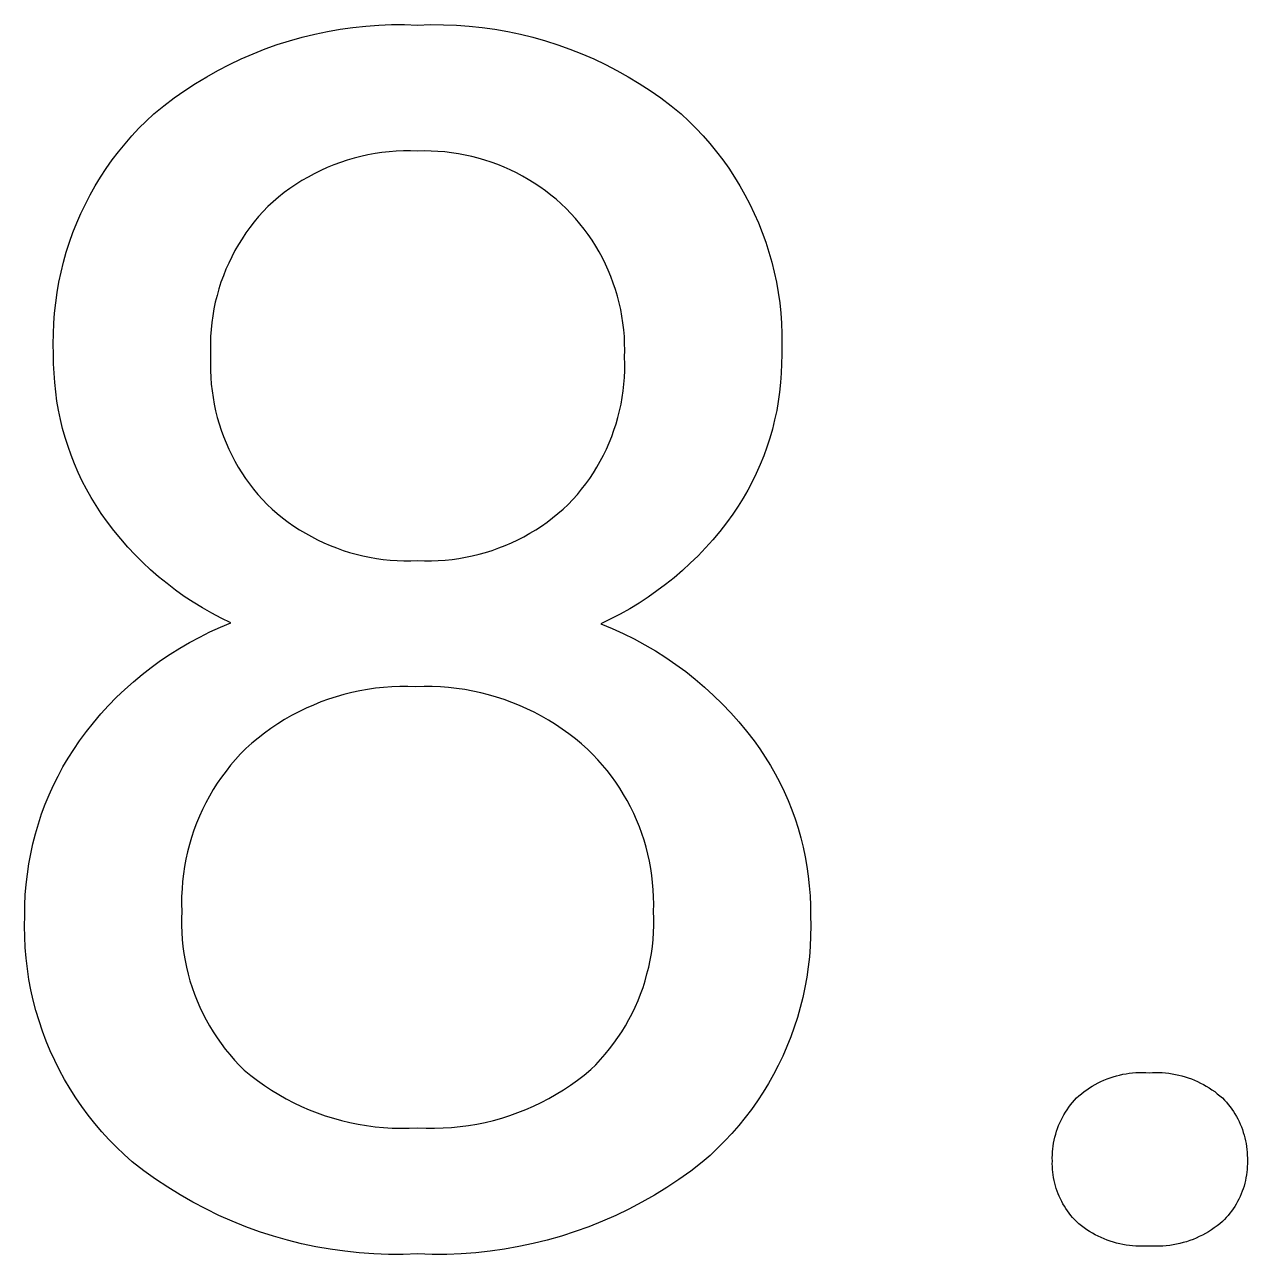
# Model space of a CAD drawing. Header units: millimetres. Extents: x -665 to 1920, y -373 to 1434.
# Drawn here: x 1262.02 to 1277.09, y -259.62 to -244.47 of the extents above; entities that cross this region are included whole.
import ezdxf

# ---------------------------------------------------------------- set-up
doc = ezdxf.new("R2010")
doc.units = ezdxf.units.MM
doc.header["$MEASUREMENT"] = 0
doc.layers.add('Domyslna', color=7, linetype='Continuous', true_color=0x000000)

msp = doc.modelspace()

# ---------------------------------------------------------------- linework, layer by layer
at = {"layer": 'Domyslna'}
for p, q in [((1265.443, -244.624), (1265.598, -244.586)), ((1265.598, -244.586), (1265.754, -244.553)), ((1265.754, -244.553), (1265.911, -244.525)), ((1265.911, -244.525), (1266.069, -244.503)), ((1266.069, -244.503), (1266.228, -244.487)), ((1266.228, -244.487), (1266.387, -244.475)), ((1266.387, -244.475), (1266.546, -244.469)), ((1266.546, -244.469), (1266.706, -244.469)), ((1266.706, -244.469), (1266.866, -244.474)), ((1266.866, -244.474), (1267.025, -244.469)), ((1267.025, -244.469), (1267.184, -244.47)), ((1267.184, -244.47), (1267.344, -244.476)), ((1267.344, -244.476), (1267.503, -244.487)), ((1267.503, -244.487), (1267.661, -244.504)), ((1267.661, -244.504), (1267.819, -244.526)), ((1267.819, -244.526), (1267.976, -244.554)), ((1267.976, -244.554), (1268.132, -244.587)), ((1268.132, -244.587), (1268.287, -244.625)), ((1264.838, -244.827), (1264.987, -244.769)), ((1264.987, -244.769), (1265.137, -244.715)), ((1265.137, -244.715), (1265.289, -244.667)), ((1265.289, -244.667), (1265.443, -244.624)), ((1268.287, -244.625), (1268.44, -244.668)), ((1268.44, -244.668), (1268.592, -244.717)), ((1268.592, -244.717), (1268.742, -244.77)), ((1268.742, -244.77), (1268.89, -244.829)), ((1264.548, -244.96), (1264.692, -244.891)), ((1264.692, -244.891), (1264.838, -244.827)), ((1268.89, -244.829), (1269.036, -244.892)), ((1269.036, -244.892), (1269.18, -244.961)), ((1264.267, -245.111), (1264.406, -245.033)), ((1264.406, -245.033), (1264.548, -244.96)), ((1269.18, -244.961), (1269.322, -245.034)), ((1269.322, -245.034), (1269.461, -245.112)), ((1263.997, -245.281), (1264.13, -245.194)), ((1264.13, -245.194), (1264.267, -245.111)), ((1269.461, -245.112), (1269.597, -245.194)), ((1269.597, -245.194), (1269.731, -245.282)), ((1263.739, -245.469), (1263.866, -245.373)), ((1263.866, -245.373), (1263.997, -245.281)), ((1269.731, -245.282), (1269.861, -245.373)), ((1269.861, -245.373), (1269.988, -245.469)), ((1263.615, -245.57), (1263.739, -245.469)), ((1269.988, -245.469), (1270.112, -245.57)), ((1263.432, -245.747), (1263.522, -245.657)), ((1263.522, -245.657), (1263.615, -245.57)), ((1270.112, -245.57), (1270.206, -245.657)), ((1270.206, -245.657), (1270.296, -245.747)), ((1263.345, -245.84), (1263.432, -245.747)), ((1270.296, -245.747), (1270.383, -245.84)), ((1263.181, -246.035), (1263.261, -245.937)), ((1263.261, -245.937), (1263.345, -245.84)), ((1270.383, -245.84), (1270.467, -245.936)), ((1270.467, -245.936), (1270.548, -246.035)), ((1263.104, -246.137), (1263.181, -246.035)), ((1266.083, -246.115), (1265.999, -246.14)), ((1266.168, -246.094), (1266.083, -246.115)), ((1266.254, -246.075), (1266.168, -246.094)), ((1266.341, -246.059), (1266.254, -246.075)), ((1266.427, -246.046), (1266.341, -246.059)), ((1266.515, -246.036), (1266.427, -246.046)), ((1266.602, -246.029), (1266.515, -246.036)), ((1266.69, -246.025), (1266.602, -246.029)), ((1266.778, -246.025), (1266.69, -246.025)), ((1266.866, -246.027), (1266.778, -246.025)), ((1266.95, -246.026), (1266.866, -246.027)), ((1267.034, -246.027), (1266.95, -246.026)), ((1267.117, -246.031), (1267.034, -246.027)), ((1267.201, -246.038), (1267.117, -246.031)), ((1267.285, -246.048), (1267.201, -246.038)), ((1267.368, -246.061), (1267.285, -246.048)), ((1267.45, -246.076), (1267.368, -246.061)), ((1267.532, -246.094), (1267.45, -246.076)), ((1267.614, -246.115), (1267.532, -246.094)), ((1267.694, -246.139), (1267.614, -246.115)), ((1270.548, -246.035), (1270.626, -246.136)), ((1262.96, -246.348), (1263.03, -246.241)), ((1263.03, -246.241), (1263.104, -246.137)), ((1265.672, -246.268), (1265.593, -246.306)), ((1265.752, -246.231), (1265.672, -246.268)), ((1265.833, -246.198), (1265.752, -246.231)), ((1265.916, -246.168), (1265.833, -246.198)), ((1265.999, -246.14), (1265.916, -246.168)), ((1267.774, -246.165), (1267.694, -246.139)), ((1267.853, -246.194), (1267.774, -246.165)), ((1267.931, -246.226), (1267.853, -246.194)), ((1268.007, -246.26), (1267.931, -246.226)), ((1268.083, -246.297), (1268.007, -246.26)), ((1270.626, -246.136), (1270.699, -246.24)), ((1270.699, -246.24), (1270.77, -246.347)), ((1262.894, -246.457), (1262.96, -246.348)), ((1265.44, -246.392), (1265.366, -246.439)), ((1265.516, -246.348), (1265.44, -246.392)), ((1265.593, -246.306), (1265.516, -246.348)), ((1268.157, -246.336), (1268.083, -246.297)), ((1268.23, -246.378), (1268.157, -246.336)), ((1268.301, -246.422), (1268.23, -246.378)), ((1268.371, -246.469), (1268.301, -246.422)), ((1270.77, -246.347), (1270.836, -246.456)), ((1262.772, -246.681), (1262.831, -246.568)), ((1262.831, -246.568), (1262.894, -246.457)), ((1265.222, -246.54), (1265.153, -246.594)), ((1265.293, -246.488), (1265.222, -246.54)), ((1265.366, -246.439), (1265.293, -246.488)), ((1268.44, -246.518), (1268.371, -246.469)), ((1268.506, -246.569), (1268.44, -246.518)), ((1268.571, -246.622), (1268.506, -246.569)), ((1270.836, -246.456), (1270.899, -246.567)), ((1270.899, -246.567), (1270.958, -246.68)), ((1262.717, -246.796), (1262.772, -246.681)), ((1265.021, -246.71), (1264.962, -246.771)), ((1265.086, -246.651), (1265.021, -246.71)), ((1265.153, -246.594), (1265.086, -246.651)), ((1268.634, -246.678), (1268.571, -246.622)), ((1268.695, -246.735), (1268.634, -246.678)), ((1268.754, -246.796), (1268.695, -246.735)), ((1270.958, -246.68), (1271.013, -246.795)), ((1262.666, -246.913), (1262.717, -246.796)), ((1264.905, -246.835), (1264.851, -246.9)), ((1264.962, -246.771), (1264.905, -246.835)), ((1268.811, -246.858), (1268.754, -246.796)), ((1268.865, -246.923), (1268.811, -246.858)), ((1271.013, -246.795), (1271.065, -246.912)), ((1262.576, -247.152), (1262.619, -247.032)), ((1262.619, -247.032), (1262.666, -246.913)), ((1264.749, -247.037), (1264.702, -247.108)), ((1264.799, -246.968), (1264.749, -247.037)), ((1264.851, -246.9), (1264.799, -246.968)), ((1268.917, -246.989), (1268.865, -246.923)), ((1268.967, -247.057), (1268.917, -246.989)), ((1271.065, -246.912), (1271.112, -247.031)), ((1271.112, -247.031), (1271.155, -247.151)), ((1262.537, -247.273), (1262.576, -247.152)), ((1264.657, -247.18), (1264.615, -247.254)), ((1264.702, -247.108), (1264.657, -247.18)), ((1269.015, -247.127), (1268.967, -247.057)), ((1269.06, -247.198), (1269.015, -247.127)), ((1271.155, -247.151), (1271.194, -247.272)), ((1262.503, -247.396), (1262.537, -247.273)), ((1264.575, -247.33), (1264.538, -247.407)), ((1264.615, -247.254), (1264.575, -247.33)), ((1269.103, -247.271), (1269.06, -247.198)), ((1269.143, -247.345), (1269.103, -247.271)), ((1269.18, -247.421), (1269.143, -247.345)), ((1271.194, -247.272), (1271.229, -247.395)), ((1262.472, -247.52), (1262.503, -247.396)), ((1264.504, -247.484), (1264.472, -247.564)), ((1264.538, -247.407), (1264.504, -247.484)), ((1269.215, -247.497), (1269.18, -247.421)), ((1269.247, -247.575), (1269.215, -247.497)), ((1271.229, -247.395), (1271.26, -247.519)), ((1262.424, -247.77), (1262.446, -247.645)), ((1262.446, -247.645), (1262.472, -247.52)), ((1264.443, -247.644), (1264.417, -247.725)), ((1264.472, -247.564), (1264.443, -247.644)), ((1269.277, -247.654), (1269.247, -247.575)), ((1271.26, -247.519), (1271.286, -247.644)), ((1271.286, -247.644), (1271.309, -247.77)), ((1262.406, -247.896), (1262.424, -247.77)), ((1264.417, -247.725), (1264.394, -247.807)), ((1269.304, -247.734), (1269.277, -247.654)), ((1269.328, -247.815), (1269.304, -247.734)), ((1271.309, -247.77), (1271.327, -247.896)), ((1262.392, -248.023), (1262.406, -247.896)), ((1264.373, -247.889), (1264.356, -247.973)), ((1264.394, -247.807), (1264.373, -247.889)), ((1269.349, -247.897), (1269.328, -247.815)), ((1269.368, -247.979), (1269.349, -247.897)), ((1271.327, -247.896), (1271.34, -248.023)), ((1262.383, -248.15), (1262.392, -248.023)), ((1264.341, -248.057), (1264.329, -248.141)), ((1264.356, -247.973), (1264.341, -248.057)), ((1269.383, -248.062), (1269.368, -247.979)), ((1269.396, -248.146), (1269.383, -248.062)), ((1271.34, -248.023), (1271.35, -248.15)), ((1262.378, -248.278), (1262.383, -248.15)), ((1264.321, -248.226), (1264.315, -248.311)), ((1264.329, -248.141), (1264.321, -248.226)), ((1269.406, -248.229), (1269.396, -248.146)), ((1269.413, -248.313), (1269.406, -248.229)), ((1271.35, -248.15), (1271.355, -248.278)), ((1262.377, -248.405), (1262.378, -248.278)), ((1262.381, -248.533), (1262.377, -248.405)), ((1264.315, -248.311), (1264.312, -248.396)), ((1264.312, -248.396), (1264.312, -248.481)), ((1269.417, -248.398), (1269.413, -248.313)), ((1269.418, -248.482), (1269.417, -248.398)), ((1271.355, -248.405), (1271.352, -248.533)), ((1271.355, -248.278), (1271.355, -248.405)), ((1262.381, -248.648), (1262.381, -248.533)), ((1264.312, -248.481), (1264.315, -248.566)), ((1269.416, -248.566), (1269.418, -248.482)), ((1271.352, -248.533), (1271.351, -248.649)), ((1262.386, -248.764), (1262.381, -248.648)), ((1264.315, -248.566), (1264.313, -248.65)), ((1264.313, -248.65), (1264.313, -248.733)), ((1269.419, -248.65), (1269.416, -248.566)), ((1269.418, -248.733), (1269.419, -248.65)), ((1271.351, -248.649), (1271.347, -248.765)), ((1262.394, -248.879), (1262.386, -248.764)), ((1264.313, -248.733), (1264.317, -248.816)), ((1264.317, -248.816), (1264.323, -248.899)), ((1269.408, -248.899), (1269.414, -248.816)), ((1269.414, -248.816), (1269.418, -248.733)), ((1271.347, -248.765), (1271.339, -248.881)), ((1262.406, -248.993), (1262.394, -248.879)), ((1262.422, -249.108), (1262.406, -248.993)), ((1264.323, -248.899), (1264.333, -248.982)), ((1264.333, -248.982), (1264.345, -249.064)), ((1269.387, -249.064), (1269.399, -248.982)), ((1269.399, -248.982), (1269.408, -248.899)), ((1271.326, -248.997), (1271.31, -249.112)), ((1271.339, -248.881), (1271.326, -248.997)), ((1262.441, -249.221), (1262.422, -249.108)), ((1264.345, -249.064), (1264.359, -249.146)), ((1264.359, -249.146), (1264.377, -249.228)), ((1269.354, -249.228), (1269.372, -249.146)), ((1269.372, -249.146), (1269.387, -249.064)), ((1271.31, -249.112), (1271.29, -249.226)), ((1262.465, -249.334), (1262.441, -249.221)), ((1264.377, -249.228), (1264.397, -249.309)), ((1264.397, -249.309), (1264.421, -249.389)), ((1269.311, -249.389), (1269.334, -249.309)), ((1269.334, -249.309), (1269.354, -249.228)), ((1271.29, -249.226), (1271.265, -249.34)), ((1262.492, -249.446), (1262.465, -249.334)), ((1262.523, -249.557), (1262.492, -249.446)), ((1264.421, -249.389), (1264.446, -249.468)), ((1264.446, -249.468), (1264.475, -249.546)), ((1269.257, -249.546), (1269.285, -249.468)), ((1269.285, -249.468), (1269.311, -249.389)), ((1271.237, -249.453), (1271.205, -249.565)), ((1271.265, -249.34), (1271.237, -249.453)), ((1262.558, -249.667), (1262.523, -249.557)), ((1264.475, -249.546), (1264.506, -249.623)), ((1269.225, -249.623), (1269.257, -249.546)), ((1271.205, -249.565), (1271.169, -249.675)), ((1262.597, -249.776), (1262.558, -249.667)), ((1264.506, -249.623), (1264.54, -249.7)), ((1264.54, -249.7), (1264.576, -249.775)), ((1269.155, -249.774), (1269.192, -249.7)), ((1269.192, -249.7), (1269.225, -249.623)), ((1271.169, -249.675), (1271.13, -249.785)), ((1262.639, -249.883), (1262.597, -249.776)), ((1262.685, -249.989), (1262.639, -249.883)), ((1264.576, -249.775), (1264.615, -249.848)), ((1264.615, -249.848), (1264.656, -249.921)), ((1264.656, -249.921), (1264.7, -249.992)), ((1269.032, -249.991), (1269.075, -249.921)), ((1269.075, -249.921), (1269.117, -249.848)), ((1269.117, -249.848), (1269.155, -249.774)), ((1271.086, -249.892), (1271.039, -249.999)), ((1271.13, -249.785), (1271.086, -249.892)), ((1262.734, -250.094), (1262.685, -249.989)), ((1264.7, -249.992), (1264.746, -250.061)), ((1264.746, -250.061), (1264.795, -250.129)), ((1268.937, -250.129), (1268.986, -250.061)), ((1268.986, -250.061), (1269.032, -249.991)), ((1271.039, -249.999), (1270.988, -250.103)), ((1262.787, -250.196), (1262.734, -250.094)), ((1262.844, -250.297), (1262.787, -250.196)), ((1264.795, -250.129), (1264.845, -250.195)), ((1264.845, -250.195), (1264.898, -250.259)), ((1268.834, -250.259), (1268.887, -250.195)), ((1268.887, -250.195), (1268.937, -250.129)), ((1270.934, -250.206), (1270.876, -250.307)), ((1270.988, -250.103), (1270.934, -250.206)), ((1262.903, -250.395), (1262.844, -250.297)), ((1264.898, -250.259), (1264.953, -250.322)), ((1264.953, -250.322), (1265.011, -250.382)), ((1268.721, -250.382), (1268.779, -250.322)), ((1268.779, -250.322), (1268.834, -250.259)), ((1270.876, -250.307), (1270.815, -250.405)), ((1262.966, -250.492), (1262.903, -250.395)), ((1263.043, -250.6), (1262.966, -250.492)), ((1265.011, -250.382), (1265.073, -250.44)), ((1265.073, -250.44), (1265.137, -250.495)), ((1265.137, -250.495), (1265.203, -250.548)), ((1268.529, -250.548), (1268.595, -250.495)), ((1268.595, -250.495), (1268.659, -250.44)), ((1268.659, -250.44), (1268.721, -250.382)), ((1270.75, -250.502), (1270.671, -250.61)), ((1270.815, -250.405), (1270.75, -250.502)), ((1263.123, -250.705), (1263.043, -250.6)), ((1265.203, -250.548), (1265.271, -250.599)), ((1265.271, -250.599), (1265.341, -250.648)), ((1265.341, -250.648), (1265.412, -250.694)), ((1268.321, -250.694), (1268.392, -250.648)), ((1268.392, -250.648), (1268.461, -250.599)), ((1268.461, -250.599), (1268.529, -250.548)), ((1270.671, -250.61), (1270.589, -250.715)), ((1263.207, -250.808), (1263.123, -250.705)), ((1263.294, -250.907), (1263.207, -250.808)), ((1265.412, -250.694), (1265.484, -250.738)), ((1265.484, -250.738), (1265.558, -250.779)), ((1265.558, -250.779), (1265.634, -250.818)), ((1265.634, -250.818), (1265.71, -250.855)), ((1268.022, -250.855), (1268.099, -250.818)), ((1268.099, -250.818), (1268.174, -250.78)), ((1268.174, -250.78), (1268.248, -250.738)), ((1268.248, -250.738), (1268.321, -250.694)), ((1270.503, -250.818), (1270.414, -250.917)), ((1270.589, -250.715), (1270.503, -250.818)), ((1263.385, -251.004), (1263.294, -250.907)), ((1265.71, -250.855), (1265.788, -250.888)), ((1265.788, -250.888), (1265.867, -250.919)), ((1265.867, -250.919), (1265.947, -250.948)), ((1265.947, -250.948), (1266.028, -250.973)), ((1266.028, -250.973), (1266.11, -250.996)), ((1267.623, -250.996), (1267.704, -250.973)), ((1267.704, -250.973), (1267.785, -250.948)), ((1267.785, -250.948), (1267.865, -250.919)), ((1267.865, -250.919), (1267.944, -250.888)), ((1267.944, -250.888), (1268.022, -250.855)), ((1270.414, -250.917), (1270.322, -251.014)), ((1263.479, -251.097), (1263.385, -251.004)), ((1263.575, -251.188), (1263.479, -251.097)), ((1266.11, -250.996), (1266.192, -251.016)), ((1266.192, -251.016), (1266.275, -251.034)), ((1266.275, -251.034), (1266.359, -251.048)), ((1266.359, -251.048), (1266.443, -251.06)), ((1266.443, -251.06), (1266.527, -251.069)), ((1266.527, -251.069), (1266.612, -251.075)), ((1266.612, -251.075), (1266.697, -251.078)), ((1266.697, -251.078), (1266.782, -251.078)), ((1266.782, -251.078), (1266.866, -251.075)), ((1266.866, -251.075), (1266.951, -251.078)), ((1266.951, -251.078), (1267.036, -251.078)), ((1267.036, -251.078), (1267.121, -251.075)), ((1267.121, -251.075), (1267.205, -251.069)), ((1267.205, -251.069), (1267.29, -251.06)), ((1267.29, -251.06), (1267.374, -251.048)), ((1267.374, -251.048), (1267.457, -251.034)), ((1267.457, -251.034), (1267.54, -251.016)), ((1267.54, -251.016), (1267.623, -250.996)), ((1270.226, -251.107), (1270.128, -251.198)), ((1270.322, -251.014), (1270.226, -251.107)), ((1263.675, -251.275), (1263.575, -251.188)), ((1263.778, -251.358), (1263.675, -251.275)), ((1270.026, -251.285), (1269.922, -251.368)), ((1270.128, -251.198), (1270.026, -251.285)), ((1263.883, -251.438), (1263.778, -251.358)), ((1263.991, -251.515), (1263.883, -251.438)), ((1269.922, -251.368), (1269.815, -251.448)), ((1264.102, -251.588), (1263.991, -251.515)), ((1264.214, -251.657), (1264.102, -251.588)), ((1269.706, -251.525), (1269.594, -251.598)), ((1269.815, -251.448), (1269.706, -251.525)), ((1264.33, -251.722), (1264.214, -251.657)), ((1264.447, -251.784), (1264.33, -251.722)), ((1269.363, -251.733), (1269.245, -251.794)), ((1269.48, -251.667), (1269.363, -251.733)), ((1269.594, -251.598), (1269.48, -251.667)), ((1264.436, -251.895), (1264.566, -251.841)), ((1264.566, -251.841), (1264.447, -251.784)), ((1269.245, -251.794), (1269.124, -251.852)), ((1269.124, -251.852), (1269.263, -251.91)), ((1264.056, -252.083), (1264.181, -252.016)), ((1264.181, -252.016), (1264.307, -251.953)), ((1264.307, -251.953), (1264.436, -251.895)), ((1269.263, -251.91), (1269.4, -251.972)), ((1269.4, -251.972), (1269.535, -252.039)), ((1269.535, -252.039), (1269.667, -252.111)), ((1263.815, -252.228), (1263.934, -252.153)), ((1263.934, -252.153), (1264.056, -252.083)), ((1269.667, -252.111), (1269.797, -252.187)), ((1269.797, -252.187), (1269.924, -252.268)), ((1263.584, -252.39), (1263.698, -252.307)), ((1263.698, -252.307), (1263.815, -252.228)), ((1269.924, -252.268), (1270.048, -252.353)), ((1263.364, -252.567), (1263.472, -252.477)), ((1263.472, -252.477), (1263.584, -252.39)), ((1270.048, -252.353), (1270.169, -252.442)), ((1270.169, -252.442), (1270.287, -252.536)), ((1263.259, -252.662), (1263.364, -252.567)), ((1266.348, -252.648), (1266.25, -252.662)), ((1266.447, -252.637), (1266.348, -252.648)), ((1266.547, -252.63), (1266.447, -252.637)), ((1266.646, -252.626), (1266.547, -252.63)), ((1266.746, -252.626), (1266.646, -252.626)), ((1266.845, -252.629), (1266.746, -252.626)), ((1266.946, -252.626), (1266.845, -252.629)), ((1267.046, -252.627), (1266.946, -252.626)), ((1267.147, -252.631), (1267.046, -252.627)), ((1267.247, -252.639), (1267.147, -252.631)), ((1267.347, -252.65), (1267.247, -252.639)), ((1267.446, -252.664), (1267.347, -252.65)), ((1270.287, -252.536), (1270.401, -252.633)), ((1270.401, -252.633), (1270.512, -252.735)), ((1263.058, -252.86), (1263.157, -252.759)), ((1263.157, -252.759), (1263.259, -252.662)), ((1265.768, -252.783), (1265.674, -252.817)), ((1265.862, -252.752), (1265.768, -252.783)), ((1265.958, -252.725), (1265.862, -252.752)), ((1266.054, -252.7), (1265.958, -252.725)), ((1266.152, -252.68), (1266.054, -252.7)), ((1266.25, -252.662), (1266.152, -252.68)), ((1267.545, -252.682), (1267.446, -252.664)), ((1267.644, -252.704), (1267.545, -252.682)), ((1267.741, -252.728), (1267.644, -252.704)), ((1267.838, -252.756), (1267.741, -252.728)), ((1267.933, -252.787), (1267.838, -252.756)), ((1268.028, -252.822), (1267.933, -252.787)), ((1270.512, -252.735), (1270.62, -252.84)), ((1262.963, -252.964), (1263.058, -252.86)), ((1265.401, -252.938), (1265.313, -252.985)), ((1265.491, -252.895), (1265.401, -252.938)), ((1265.582, -252.854), (1265.491, -252.895)), ((1265.674, -252.817), (1265.582, -252.854)), ((1268.121, -252.859), (1268.028, -252.822)), ((1268.213, -252.9), (1268.121, -252.859)), ((1268.303, -252.944), (1268.213, -252.9)), ((1268.392, -252.991), (1268.303, -252.944)), ((1270.62, -252.84), (1270.724, -252.949)), ((1270.724, -252.949), (1270.824, -253.061)), ((1262.784, -253.182), (1262.872, -253.072)), ((1262.872, -253.072), (1262.963, -252.964)), ((1265.142, -253.087), (1265.059, -253.142)), ((1265.227, -253.034), (1265.142, -253.087)), ((1265.313, -252.985), (1265.227, -253.034)), ((1268.479, -253.041), (1268.392, -252.991)), ((1268.565, -253.094), (1268.479, -253.041)), ((1268.649, -253.15), (1268.565, -253.094)), ((1270.824, -253.061), (1270.92, -253.177)), ((1262.7, -253.295), (1262.784, -253.182)), ((1264.979, -253.2), (1264.9, -253.261)), ((1265.059, -253.142), (1264.979, -253.2)), ((1268.73, -253.209), (1268.649, -253.15)), ((1268.81, -253.27), (1268.73, -253.209)), ((1270.92, -253.177), (1271.011, -253.296)), ((1262.56, -253.508), (1262.628, -253.401)), ((1262.628, -253.401), (1262.7, -253.295)), ((1264.749, -253.391), (1264.684, -253.457)), ((1264.823, -253.325), (1264.749, -253.391)), ((1264.9, -253.261), (1264.823, -253.325)), ((1268.887, -253.334), (1268.81, -253.27)), ((1268.962, -253.401), (1268.887, -253.334)), ((1269.026, -253.463), (1268.962, -253.401)), ((1271.011, -253.296), (1271.082, -253.395)), ((1271.082, -253.395), (1271.149, -253.496)), ((1262.496, -253.618), (1262.56, -253.508)), ((1264.622, -253.525), (1264.562, -253.596)), ((1264.684, -253.457), (1264.622, -253.525)), ((1269.087, -253.528), (1269.026, -253.463)), ((1269.145, -253.595), (1269.087, -253.528)), ((1271.149, -253.496), (1271.212, -253.599)), ((1262.435, -253.73), (1262.496, -253.618)), ((1264.505, -253.668), (1264.45, -253.743)), ((1264.562, -253.596), (1264.505, -253.668)), ((1269.202, -253.663), (1269.145, -253.595)), ((1269.256, -253.733), (1269.202, -253.663)), ((1271.212, -253.599), (1271.272, -253.704)), ((1271.272, -253.704), (1271.328, -253.811)), ((1262.326, -253.96), (1262.379, -253.844)), ((1262.379, -253.844), (1262.435, -253.73)), ((1264.398, -253.819), (1264.348, -253.897)), ((1264.45, -253.743), (1264.398, -253.819)), ((1269.307, -253.806), (1269.256, -253.733)), ((1269.357, -253.879), (1269.307, -253.806)), ((1271.328, -253.811), (1271.381, -253.92)), ((1262.278, -254.078), (1262.326, -253.96)), ((1264.301, -253.977), (1264.257, -254.058)), ((1264.348, -253.897), (1264.301, -253.977)), ((1269.403, -253.955), (1269.357, -253.879)), ((1269.448, -254.032), (1269.403, -253.955)), ((1271.381, -253.92), (1271.43, -254.031)), ((1262.233, -254.197), (1262.278, -254.078)), ((1264.216, -254.141), (1264.178, -254.225)), ((1264.257, -254.058), (1264.216, -254.141)), ((1269.489, -254.11), (1269.448, -254.032)), ((1269.528, -254.19), (1269.489, -254.11)), ((1271.43, -254.031), (1271.475, -254.144)), ((1271.475, -254.144), (1271.516, -254.258)), ((1262.157, -254.44), (1262.193, -254.318)), ((1262.193, -254.318), (1262.233, -254.197)), ((1264.142, -254.311), (1264.11, -254.397)), ((1264.178, -254.225), (1264.142, -254.311)), ((1269.564, -254.271), (1269.528, -254.19)), ((1269.598, -254.354), (1269.564, -254.271)), ((1271.516, -254.258), (1271.553, -254.373)), ((1262.125, -254.564), (1262.157, -254.44)), ((1264.11, -254.397), (1264.081, -254.485)), ((1269.628, -254.437), (1269.598, -254.354)), ((1269.656, -254.521), (1269.628, -254.437)), ((1271.553, -254.373), (1271.586, -254.489)), ((1262.098, -254.688), (1262.125, -254.564)), ((1264.054, -254.574), (1264.031, -254.663)), ((1264.081, -254.485), (1264.054, -254.574)), ((1269.681, -254.607), (1269.656, -254.521)), ((1269.703, -254.693), (1269.681, -254.607)), ((1271.586, -254.489), (1271.615, -254.607)), ((1271.615, -254.607), (1271.641, -254.725)), ((1262.075, -254.813), (1262.098, -254.688)), ((1264.011, -254.753), (1263.994, -254.844)), ((1264.031, -254.663), (1264.011, -254.753)), ((1269.722, -254.779), (1269.703, -254.693)), ((1271.641, -254.725), (1271.662, -254.844)), ((1262.057, -254.939), (1262.075, -254.813)), ((1263.994, -254.844), (1263.98, -254.936)), ((1269.738, -254.867), (1269.722, -254.779)), ((1269.751, -254.954), (1269.738, -254.867)), ((1271.662, -254.844), (1271.679, -254.964)), ((1262.032, -255.193), (1262.042, -255.066)), ((1262.042, -255.066), (1262.057, -254.939)), ((1263.97, -255.028), (1263.963, -255.12)), ((1263.98, -254.936), (1263.97, -255.028)), ((1269.762, -255.043), (1269.751, -254.954)), ((1269.769, -255.131), (1269.762, -255.043)), ((1271.679, -254.964), (1271.692, -255.084)), ((1262.027, -255.32), (1262.032, -255.193)), ((1263.958, -255.212), (1263.957, -255.305)), ((1263.963, -255.12), (1263.958, -255.212)), ((1269.773, -255.22), (1269.769, -255.131)), ((1269.775, -255.308), (1269.773, -255.22)), ((1271.692, -255.084), (1271.701, -255.205)), ((1271.701, -255.205), (1271.706, -255.326)), ((1262.026, -255.447), (1262.027, -255.32)), ((1263.957, -255.305), (1263.96, -255.397)), ((1269.773, -255.397), (1269.775, -255.308)), ((1271.706, -255.326), (1271.707, -255.447)), ((1262.023, -255.579), (1262.026, -255.447)), ((1263.957, -255.484), (1263.956, -255.57)), ((1263.96, -255.397), (1263.957, -255.484)), ((1269.776, -255.484), (1269.773, -255.397)), ((1269.776, -255.57), (1269.776, -255.484)), ((1271.707, -255.447), (1271.71, -255.575)), ((1262.025, -255.711), (1262.023, -255.579)), ((1263.956, -255.57), (1263.959, -255.657)), ((1263.959, -255.657), (1263.965, -255.744)), ((1269.767, -255.743), (1269.773, -255.657)), ((1269.773, -255.657), (1269.776, -255.57)), ((1271.71, -255.575), (1271.708, -255.702)), ((1262.031, -255.842), (1262.025, -255.711)), ((1263.965, -255.744), (1263.974, -255.83)), ((1263.974, -255.83), (1263.985, -255.916)), ((1269.746, -255.915), (1269.758, -255.829)), ((1269.758, -255.829), (1269.767, -255.743)), ((1271.703, -255.829), (1271.693, -255.956)), ((1271.708, -255.702), (1271.703, -255.829)), ((1262.042, -255.974), (1262.031, -255.842)), ((1262.057, -256.105), (1262.042, -255.974)), ((1263.985, -255.916), (1264, -256.001)), ((1269.731, -256), (1269.746, -255.915)), ((1271.693, -255.956), (1271.679, -256.082)), ((1262.077, -256.235), (1262.057, -256.105)), ((1264, -256.001), (1264.018, -256.086)), ((1264.018, -256.086), (1264.038, -256.17)), ((1269.692, -256.169), (1269.713, -256.085)), ((1269.713, -256.085), (1269.731, -256)), ((1271.679, -256.082), (1271.661, -256.208)), ((1262.101, -256.364), (1262.077, -256.235)), ((1264.038, -256.17), (1264.061, -256.254)), ((1264.061, -256.254), (1264.087, -256.336)), ((1269.643, -256.335), (1269.669, -256.252)), ((1269.669, -256.252), (1269.692, -256.169)), ((1271.661, -256.208), (1271.638, -256.334)), ((1262.13, -256.493), (1262.101, -256.364)), ((1264.087, -256.336), (1264.116, -256.418)), ((1264.116, -256.418), (1264.148, -256.499)), ((1269.582, -256.497), (1269.614, -256.416)), ((1269.614, -256.416), (1269.643, -256.335)), ((1271.638, -256.334), (1271.612, -256.458)), ((1262.163, -256.62), (1262.13, -256.493)), ((1264.148, -256.499), (1264.182, -256.578)), ((1264.182, -256.578), (1264.219, -256.657)), ((1269.51, -256.654), (1269.547, -256.576)), ((1269.547, -256.576), (1269.582, -256.497)), ((1271.581, -256.582), (1271.546, -256.704)), ((1271.612, -256.458), (1271.581, -256.582)), ((1262.201, -256.747), (1262.163, -256.62)), ((1264.219, -256.657), (1264.259, -256.734)), ((1264.259, -256.734), (1264.302, -256.809)), ((1269.427, -256.806), (1269.47, -256.731)), ((1269.47, -256.731), (1269.51, -256.654)), ((1271.546, -256.704), (1271.507, -256.825)), ((1262.243, -256.872), (1262.201, -256.747)), ((1262.289, -256.995), (1262.243, -256.872)), ((1264.302, -256.809), (1264.346, -256.883)), ((1264.346, -256.883), (1264.394, -256.956)), ((1269.334, -256.952), (1269.382, -256.88)), ((1269.382, -256.88), (1269.427, -256.806)), ((1271.507, -256.825), (1271.464, -256.945)), ((1262.339, -257.117), (1262.289, -256.995)), ((1264.394, -256.956), (1264.444, -257.027)), ((1264.444, -257.027), (1264.496, -257.096)), ((1269.232, -257.092), (1269.284, -257.023)), ((1269.284, -257.023), (1269.334, -256.952)), ((1271.464, -256.945), (1271.417, -257.063)), ((1262.394, -257.236), (1262.339, -257.117)), ((1264.496, -257.096), (1264.551, -257.163)), ((1264.551, -257.163), (1264.608, -257.229)), ((1269.12, -257.224), (1269.177, -257.159)), ((1269.177, -257.159), (1269.232, -257.092)), ((1271.365, -257.18), (1271.31, -257.295)), ((1271.417, -257.063), (1271.365, -257.18)), ((1262.453, -257.354), (1262.394, -257.236)), ((1264.608, -257.229), (1264.667, -257.292)), ((1264.667, -257.292), (1264.728, -257.353)), ((1268.918, -257.415), (1268.999, -257.348)), ((1268.999, -257.348), (1269.061, -257.287)), ((1269.061, -257.287), (1269.12, -257.224)), ((1271.31, -257.295), (1271.252, -257.407)), ((1262.516, -257.47), (1262.453, -257.354)), ((1262.583, -257.584), (1262.516, -257.47)), ((1264.728, -257.353), (1264.809, -257.42)), ((1264.809, -257.42), (1264.892, -257.483)), ((1264.892, -257.483), (1264.978, -257.544)), ((1268.75, -257.539), (1268.835, -257.479)), ((1268.835, -257.479), (1268.918, -257.415)), ((1271.252, -257.407), (1271.189, -257.518)), ((1275.25, -257.512), (1275.286, -257.494)), ((1275.286, -257.494), (1275.323, -257.477)), ((1275.323, -257.477), (1275.361, -257.462)), ((1275.361, -257.462), (1275.399, -257.448)), ((1275.399, -257.448), (1275.437, -257.435)), ((1275.437, -257.435), (1275.476, -257.424)), ((1275.476, -257.424), (1275.516, -257.414)), ((1275.516, -257.414), (1275.555, -257.405)), ((1275.555, -257.405), (1275.595, -257.398)), ((1275.595, -257.398), (1275.635, -257.392)), ((1275.635, -257.392), (1275.675, -257.388)), ((1275.675, -257.388), (1275.716, -257.385)), ((1275.716, -257.385), (1275.756, -257.383)), ((1275.756, -257.383), (1275.797, -257.383)), ((1275.797, -257.383), (1275.838, -257.384)), ((1275.838, -257.384), (1275.878, -257.386)), ((1275.878, -257.386), (1275.919, -257.384)), ((1275.919, -257.384), (1275.96, -257.383)), ((1275.96, -257.383), (1276.001, -257.383)), ((1276.001, -257.383), (1276.042, -257.385)), ((1276.042, -257.385), (1276.082, -257.388)), ((1276.082, -257.388), (1276.123, -257.393)), ((1276.123, -257.393), (1276.164, -257.399)), ((1276.164, -257.399), (1276.204, -257.406)), ((1276.204, -257.406), (1276.244, -257.415)), ((1276.244, -257.415), (1276.284, -257.425)), ((1276.284, -257.425), (1276.323, -257.436)), ((1276.323, -257.436), (1276.362, -257.449)), ((1276.362, -257.449), (1276.4, -257.463)), ((1276.4, -257.463), (1276.438, -257.478)), ((1276.438, -257.478), (1276.476, -257.495)), ((1276.476, -257.495), (1276.513, -257.513)), ((1262.654, -257.695), (1262.583, -257.584)), ((1264.978, -257.544), (1265.066, -257.602)), ((1265.066, -257.602), (1265.155, -257.656)), ((1268.482, -257.704), (1268.573, -257.652)), ((1268.573, -257.652), (1268.663, -257.597)), ((1268.663, -257.597), (1268.75, -257.539)), ((1271.123, -257.627), (1271.053, -257.733)), ((1271.189, -257.518), (1271.123, -257.627)), ((1275.015, -257.67), (1275.046, -257.644)), ((1275.046, -257.644), (1275.078, -257.619)), ((1275.078, -257.619), (1275.111, -257.595)), ((1275.111, -257.595), (1275.144, -257.573)), ((1275.144, -257.573), (1275.179, -257.551)), ((1275.179, -257.551), (1275.214, -257.531)), ((1275.214, -257.531), (1275.25, -257.512)), ((1276.513, -257.513), (1276.549, -257.532)), ((1276.549, -257.532), (1276.584, -257.552)), ((1276.584, -257.552), (1276.619, -257.573)), ((1276.619, -257.573), (1276.654, -257.596)), ((1276.654, -257.596), (1276.687, -257.619)), ((1276.687, -257.619), (1276.719, -257.644)), ((1276.719, -257.644), (1276.751, -257.67)), ((1262.728, -257.803), (1262.654, -257.695)), ((1262.806, -257.909), (1262.728, -257.803)), ((1265.155, -257.656), (1265.247, -257.708)), ((1265.247, -257.708), (1265.34, -257.756)), ((1265.34, -257.756), (1265.435, -257.801)), ((1265.435, -257.801), (1265.531, -257.843)), ((1268.198, -257.84), (1268.294, -257.798)), ((1268.294, -257.798), (1268.389, -257.752)), ((1268.389, -257.752), (1268.482, -257.704)), ((1271.053, -257.733), (1270.979, -257.837)), ((1274.89, -257.811), (1274.912, -257.781)), ((1274.912, -257.781), (1274.935, -257.752)), ((1274.935, -257.752), (1274.959, -257.724)), ((1274.959, -257.724), (1274.984, -257.697)), ((1274.984, -257.697), (1275.015, -257.67)), ((1276.751, -257.67), (1276.782, -257.697)), ((1276.782, -257.697), (1276.807, -257.723)), ((1276.807, -257.723), (1276.831, -257.749)), ((1276.831, -257.749), (1276.854, -257.777)), ((1276.854, -257.777), (1276.876, -257.805)), ((1276.876, -257.805), (1276.897, -257.834)), ((1262.888, -258.013), (1262.806, -257.909)), ((1265.531, -257.843), (1265.629, -257.881)), ((1265.629, -257.881), (1265.728, -257.916)), ((1265.728, -257.916), (1265.828, -257.947)), ((1265.828, -257.947), (1265.929, -257.975)), ((1267.801, -257.973), (1267.902, -257.945)), ((1267.902, -257.945), (1268.002, -257.913)), ((1268.002, -257.913), (1268.101, -257.878)), ((1268.101, -257.878), (1268.198, -257.84)), ((1270.903, -257.939), (1270.822, -258.037)), ((1270.979, -257.837), (1270.903, -257.939)), ((1274.795, -257.97), (1274.811, -257.937)), ((1274.811, -257.937), (1274.829, -257.905)), ((1274.829, -257.905), (1274.848, -257.873)), ((1274.848, -257.873), (1274.868, -257.842)), ((1274.868, -257.842), (1274.89, -257.811)), ((1276.897, -257.834), (1276.917, -257.863)), ((1276.917, -257.863), (1276.936, -257.894)), ((1276.936, -257.894), (1276.954, -257.925)), ((1276.954, -257.925), (1276.971, -257.956)), ((1276.971, -257.956), (1276.987, -257.988)), ((1262.974, -258.113), (1262.888, -258.013)), ((1265.929, -257.975), (1266.031, -258)), ((1266.031, -258), (1266.134, -258.021)), ((1266.134, -258.021), (1266.238, -258.038)), ((1266.238, -258.038), (1266.342, -258.052)), ((1266.342, -258.052), (1266.446, -258.062)), ((1266.446, -258.062), (1266.551, -258.068)), ((1266.551, -258.068), (1266.656, -258.071)), ((1266.656, -258.071), (1266.761, -258.07)), ((1266.761, -258.07), (1266.866, -258.066)), ((1266.866, -258.066), (1266.97, -258.07)), ((1266.97, -258.07), (1267.075, -258.07)), ((1267.075, -258.07), (1267.18, -258.067)), ((1267.18, -258.067), (1267.285, -258.061)), ((1267.285, -258.061), (1267.389, -258.05)), ((1267.389, -258.05), (1267.493, -258.037)), ((1267.493, -258.037), (1267.596, -258.019)), ((1267.596, -258.019), (1267.699, -257.998)), ((1267.699, -257.998), (1267.801, -257.973)), ((1270.822, -258.037), (1270.739, -258.134)), ((1274.728, -258.143), (1274.739, -258.108)), ((1274.739, -258.108), (1274.751, -258.073)), ((1274.751, -258.073), (1274.764, -258.038)), ((1274.764, -258.038), (1274.779, -258.004)), ((1274.779, -258.004), (1274.795, -257.97)), ((1276.987, -257.988), (1277.002, -258.021)), ((1277.002, -258.021), (1277.016, -258.054)), ((1277.016, -258.054), (1277.028, -258.087)), ((1277.028, -258.087), (1277.04, -258.121)), ((1263.063, -258.21), (1262.974, -258.113)), ((1263.155, -258.304), (1263.063, -258.21)), ((1270.652, -258.227), (1270.562, -258.317)), ((1270.739, -258.134), (1270.652, -258.227)), ((1274.697, -258.289), (1274.703, -258.252)), ((1274.703, -258.252), (1274.71, -258.215)), ((1274.71, -258.215), (1274.719, -258.179)), ((1274.719, -258.179), (1274.728, -258.143)), ((1277.04, -258.121), (1277.05, -258.155)), ((1277.05, -258.155), (1277.059, -258.19)), ((1277.059, -258.19), (1277.067, -258.225)), ((1277.067, -258.225), (1277.074, -258.26)), ((1277.074, -258.26), (1277.08, -258.295)), ((1263.25, -258.395), (1263.155, -258.304)), ((1263.349, -258.483), (1263.25, -258.395)), ((1270.469, -258.404), (1270.374, -258.488)), ((1270.562, -258.317), (1270.469, -258.404)), ((1274.686, -258.436), (1274.687, -258.399)), ((1274.687, -258.399), (1274.689, -258.362)), ((1274.689, -258.362), (1274.692, -258.325)), ((1274.692, -258.325), (1274.697, -258.289)), ((1277.08, -258.295), (1277.084, -258.331)), ((1277.084, -258.331), (1277.087, -258.366)), ((1277.087, -258.366), (1277.089, -258.402)), ((1277.089, -258.402), (1277.09, -258.438)), ((1263.491, -258.593), (1263.349, -258.483)), ((1270.374, -258.488), (1270.231, -258.597)), ((1274.687, -258.474), (1274.686, -258.436)), ((1274.686, -258.508), (1274.687, -258.474)), ((1274.687, -258.542), (1274.686, -258.508)), ((1274.689, -258.577), (1274.687, -258.542)), ((1277.089, -258.543), (1277.087, -258.577)), ((1277.09, -258.508), (1277.089, -258.543)), ((1277.09, -258.438), (1277.09, -258.474)), ((1277.09, -258.474), (1277.09, -258.508)), ((1263.637, -258.698), (1263.491, -258.593)), ((1263.787, -258.798), (1263.637, -258.698)), ((1270.085, -258.701), (1269.936, -258.801)), ((1270.231, -258.597), (1270.085, -258.701)), ((1274.692, -258.611), (1274.689, -258.577)), ((1274.697, -258.645), (1274.692, -258.611)), ((1274.702, -258.679), (1274.697, -258.645)), ((1274.709, -258.713), (1274.702, -258.679)), ((1274.717, -258.747), (1274.709, -258.713)), ((1277.066, -258.714), (1277.058, -258.748)), ((1277.073, -258.68), (1277.066, -258.714)), ((1277.079, -258.646), (1277.073, -258.68)), ((1277.084, -258.612), (1277.079, -258.646)), ((1277.087, -258.577), (1277.084, -258.612)), ((1263.94, -258.892), (1263.787, -258.798)), ((1269.936, -258.801), (1269.783, -258.895)), ((1274.725, -258.78), (1274.717, -258.747)), ((1274.735, -258.813), (1274.725, -258.78)), ((1274.747, -258.846), (1274.735, -258.813)), ((1274.759, -258.878), (1274.747, -258.846)), ((1277.027, -258.847), (1277.014, -258.88)), ((1277.039, -258.815), (1277.027, -258.847)), ((1277.049, -258.782), (1277.039, -258.815)), ((1277.058, -258.748), (1277.049, -258.782)), ((1264.096, -258.982), (1263.94, -258.892)), ((1264.255, -259.065), (1264.096, -258.982)), ((1269.627, -258.983), (1269.469, -259.067)), ((1269.783, -258.895), (1269.627, -258.983)), ((1274.772, -258.909), (1274.759, -258.878)), ((1274.786, -258.941), (1274.772, -258.909)), ((1274.802, -258.972), (1274.786, -258.941)), ((1274.818, -259.002), (1274.802, -258.972)), ((1274.836, -259.032), (1274.818, -259.002)), ((1276.953, -259.004), (1276.935, -259.033)), ((1276.97, -258.973), (1276.953, -259.004)), ((1276.986, -258.943), (1276.97, -258.973)), ((1277.001, -258.911), (1276.986, -258.943)), ((1277.014, -258.88), (1277.001, -258.911)), ((1264.417, -259.144), (1264.255, -259.065)), ((1264.582, -259.217), (1264.417, -259.144)), ((1269.307, -259.144), (1269.143, -259.217)), ((1269.469, -259.067), (1269.307, -259.144)), ((1274.854, -259.061), (1274.836, -259.032)), ((1274.874, -259.089), (1274.854, -259.061)), ((1274.894, -259.117), (1274.874, -259.089)), ((1274.915, -259.144), (1274.894, -259.117)), ((1274.937, -259.17), (1274.915, -259.144)), ((1276.853, -259.145), (1276.83, -259.171)), ((1276.875, -259.118), (1276.853, -259.145)), ((1276.896, -259.091), (1276.875, -259.118)), ((1276.916, -259.062), (1276.896, -259.091)), ((1276.935, -259.033), (1276.916, -259.062)), ((1264.748, -259.284), (1264.582, -259.217)), ((1264.918, -259.345), (1264.748, -259.284)), ((1268.976, -259.283), (1268.808, -259.344)), ((1269.143, -259.217), (1268.976, -259.283)), ((1274.96, -259.196), (1274.937, -259.17)), ((1274.984, -259.221), (1274.96, -259.196)), ((1275.015, -259.247), (1274.984, -259.221)), ((1275.046, -259.272), (1275.015, -259.247)), ((1275.079, -259.297), (1275.046, -259.272)), ((1275.112, -259.32), (1275.079, -259.297)), ((1275.146, -259.342), (1275.112, -259.32)), ((1276.682, -259.299), (1276.646, -259.323)), ((1276.716, -259.274), (1276.682, -259.299)), ((1276.749, -259.248), (1276.716, -259.274)), ((1276.782, -259.221), (1276.749, -259.248)), ((1276.807, -259.196), (1276.782, -259.221)), ((1276.83, -259.171), (1276.807, -259.196)), ((1265.089, -259.4), (1264.918, -259.345)), ((1265.262, -259.449), (1265.089, -259.4)), ((1265.436, -259.493), (1265.262, -259.449)), ((1268.464, -259.448), (1268.29, -259.491)), ((1268.637, -259.399), (1268.464, -259.448)), ((1268.808, -259.344), (1268.637, -259.399)), ((1275.18, -259.362), (1275.146, -259.342)), ((1275.215, -259.382), (1275.18, -259.362)), ((1275.251, -259.401), (1275.215, -259.382)), ((1275.288, -259.418), (1275.251, -259.401)), ((1275.325, -259.434), (1275.288, -259.418)), ((1275.362, -259.449), (1275.325, -259.434)), ((1275.401, -259.462), (1275.362, -259.449)), ((1275.439, -259.475), (1275.401, -259.462)), ((1276.34, -259.468), (1276.299, -259.48)), ((1276.38, -259.455), (1276.34, -259.468)), ((1276.42, -259.44), (1276.38, -259.455)), ((1276.459, -259.424), (1276.42, -259.44)), ((1276.498, -259.406), (1276.459, -259.424)), ((1276.536, -259.387), (1276.498, -259.406)), ((1276.574, -259.367), (1276.536, -259.387)), ((1276.61, -259.346), (1276.574, -259.367)), ((1276.646, -259.323), (1276.61, -259.346)), ((1265.612, -259.53), (1265.436, -259.493)), ((1265.79, -259.561), (1265.612, -259.53)), ((1265.968, -259.586), (1265.79, -259.561)), ((1266.147, -259.605), (1265.968, -259.586)), ((1266.326, -259.618), (1266.147, -259.605)), ((1266.506, -259.625), (1266.326, -259.618)), ((1266.866, -259.619), (1266.686, -259.625)), ((1267.045, -259.624), (1266.866, -259.619)), ((1267.224, -259.624), (1267.045, -259.624)), ((1267.403, -259.617), (1267.224, -259.624)), ((1267.582, -259.604), (1267.403, -259.617)), ((1267.761, -259.585), (1267.582, -259.604)), ((1267.938, -259.56), (1267.761, -259.585)), ((1268.115, -259.529), (1267.938, -259.56)), ((1268.29, -259.491), (1268.115, -259.529)), ((1275.478, -259.486), (1275.439, -259.475)), ((1275.517, -259.495), (1275.478, -259.486)), ((1275.557, -259.503), (1275.517, -259.495)), ((1275.596, -259.51), (1275.557, -259.503)), ((1275.636, -259.516), (1275.596, -259.51)), ((1275.676, -259.52), (1275.636, -259.516)), ((1275.717, -259.523), (1275.676, -259.52)), ((1275.757, -259.525), (1275.717, -259.523)), ((1275.797, -259.525), (1275.757, -259.525)), ((1275.838, -259.524), (1275.797, -259.525)), ((1275.878, -259.522), (1275.838, -259.524)), ((1275.921, -259.524), (1275.878, -259.522)), ((1275.963, -259.525), (1275.921, -259.524)), ((1276.006, -259.524), (1275.963, -259.525)), ((1276.048, -259.522), (1276.006, -259.524)), ((1276.09, -259.519), (1276.048, -259.522)), ((1276.133, -259.514), (1276.09, -259.519)), ((1276.175, -259.508), (1276.133, -259.514)), ((1276.216, -259.5), (1276.175, -259.508)), ((1276.258, -259.491), (1276.216, -259.5)), ((1276.299, -259.48), (1276.258, -259.491)), ((1266.686, -259.625), (1266.506, -259.625))]:
    msp.add_line(p, q, dxfattribs=at)

doc.saveas('drawing.dxf')
